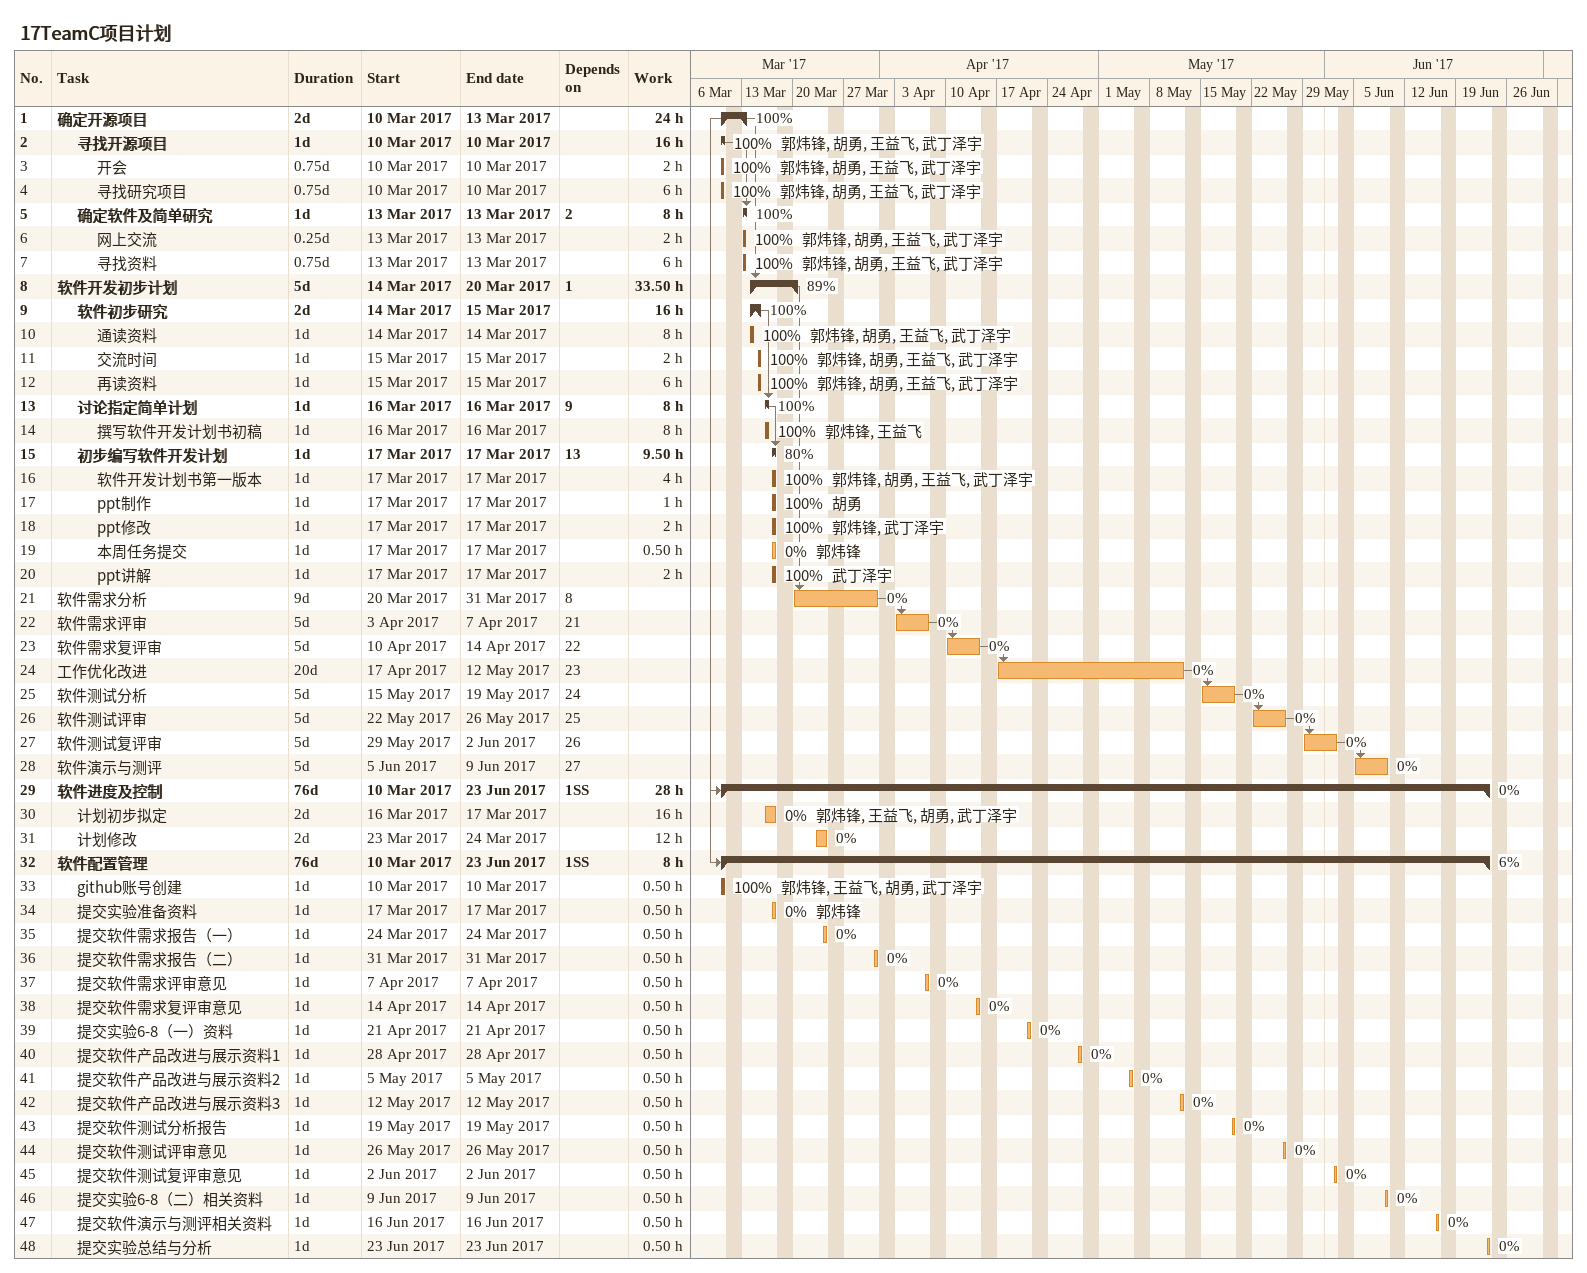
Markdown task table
17TeamC项目计划

| ID | Level | Task | Duration | Start | Finish | Predecessors | Resources | % complete | Work (h) |
|---|---|---|---|---|---|---|---|---|---|
| 1 | 1 | **确定开源项目** | 2d | 2017-03-10 | 2017-03-13 |  |  | 100 | 24 |
| 2 | 2 | **寻找开源项目** | 1d | 2017-03-10 | 2017-03-10 |  | 郭炜锋, 胡勇, 王益飞, 武丁泽宇 | 100 | 16 |
| 3 | 3 | 开会 | 0.75d | 2017-03-10 | 2017-03-10 |  | 郭炜锋, 胡勇, 王益飞, 武丁泽宇 | 100 | 2 |
| 4 | 3 | 寻找研究项目 | 0.75d | 2017-03-10 | 2017-03-10 |  | 郭炜锋, 胡勇, 王益飞, 武丁泽宇 | 100 | 6 |
| 5 | 2 | **确定软件及简单研究** | 1d | 2017-03-13 | 2017-03-13 | 2 |  | 100 | 8 |
| 6 | 3 | 网上交流 | 0.25d | 2017-03-13 | 2017-03-13 |  | 郭炜锋, 胡勇, 王益飞, 武丁泽宇 | 100 | 2 |
| 7 | 3 | 寻找资料 | 0.75d | 2017-03-13 | 2017-03-13 |  | 郭炜锋, 胡勇, 王益飞, 武丁泽宇 | 100 | 6 |
| 8 | 1 | **软件开发初步计划** | 5d | 2017-03-14 | 2017-03-20 | 1 |  | 89 | 33.50 |
| 9 | 2 | **软件初步研究** | 2d | 2017-03-14 | 2017-03-15 |  |  | 100 | 16 |
| 10 | 3 | 通读资料 | 1d | 2017-03-14 | 2017-03-14 |  | 郭炜锋, 胡勇, 王益飞, 武丁泽宇 | 100 | 8 |
| 11 | 3 | 交流时间 | 1d | 2017-03-15 | 2017-03-15 |  | 郭炜锋, 胡勇, 王益飞, 武丁泽宇 | 100 | 2 |
| 12 | 3 | 再读资料 | 1d | 2017-03-15 | 2017-03-15 |  | 郭炜锋, 胡勇, 王益飞, 武丁泽宇 | 100 | 6 |
| 13 | 2 | **讨论指定简单计划** | 1d | 2017-03-16 | 2017-03-16 | 9 |  | 100 | 8 |
| 14 | 3 | 撰写软件开发计划书初稿 | 1d | 2017-03-16 | 2017-03-16 |  | 郭炜锋, 王益飞 | 100 | 8 |
| 15 | 2 | **初步编写软件开发计划** | 1d | 2017-03-17 | 2017-03-17 | 13 |  | 80 | 9.50 |
| 16 | 3 | 软件开发计划书第一版本 | 1d | 2017-03-17 | 2017-03-17 |  | 郭炜锋, 胡勇, 王益飞, 武丁泽宇 | 100 | 4 |
| 17 | 3 | ppt制作 | 1d | 2017-03-17 | 2017-03-17 |  | 胡勇 | 100 | 1 |
| 18 | 3 | ppt修改 | 1d | 2017-03-17 | 2017-03-17 |  | 郭炜锋, 武丁泽宇 | 100 | 2 |
| 19 | 3 | 本周任务提交 | 1d | 2017-03-17 | 2017-03-17 |  | 郭炜锋 | 0 | 0.50 |
| 20 | 3 | ppt讲解 | 1d | 2017-03-17 | 2017-03-17 |  | 武丁泽宇 | 100 | 2 |
| 21 | 1 | 软件需求分析 | 9d | 2017-03-20 | 2017-03-31 | 8 |  | 0 |  |
| 22 | 1 | 软件需求评审 | 5d | 2017-04-03 | 2017-04-07 | 21 |  | 0 |  |
| 23 | 1 | 软件需求复评审 | 5d | 2017-04-10 | 2017-04-14 | 22 |  | 0 |  |
| 24 | 1 | 工作优化改进 | 20d | 2017-04-17 | 2017-05-12 | 23 |  | 0 |  |
| 25 | 1 | 软件测试分析 | 5d | 2017-05-15 | 2017-05-19 | 24 |  | 0 |  |
| 26 | 1 | 软件测试评审 | 5d | 2017-05-22 | 2017-05-26 | 25 |  | 0 |  |
| 27 | 1 | 软件测试复评审 | 5d | 2017-05-29 | 2017-06-02 | 26 |  | 0 |  |
| 28 | 1 | 软件演示与测评 | 5d | 2017-06-05 | 2017-06-09 | 27 |  | 0 |  |
| 29 | 1 | **软件进度及控制** | 76d | 2017-03-10 | 2017-06-23 | 1SS |  | 0 | 28 |
| 30 | 2 | 计划初步拟定 | 2d | 2017-03-16 | 2017-03-17 |  | 郭炜锋, 王益飞, 胡勇, 武丁泽宇 | 0 | 16 |
| 31 | 2 | 计划修改 | 2d | 2017-03-23 | 2017-03-24 |  |  | 0 | 12 |
| 32 | 1 | **软件配置管理** | 76d | 2017-03-10 | 2017-06-23 | 1SS |  | 6 | 8 |
| 33 | 2 | github账号创建 | 1d | 2017-03-10 | 2017-03-10 |  | 郭炜锋, 王益飞, 胡勇, 武丁泽宇 | 100 | 0.50 |
| 34 | 2 | 提交实验准备资料 | 1d | 2017-03-17 | 2017-03-17 |  | 郭炜锋 | 0 | 0.50 |
| 35 | 2 | 提交软件需求报告（一） | 1d | 2017-03-24 | 2017-03-24 |  |  | 0 | 0.50 |
| 36 | 2 | 提交软件需求报告（二） | 1d | 2017-03-31 | 2017-03-31 |  |  | 0 | 0.50 |
| 37 | 2 | 提交软件需求评审意见 | 1d | 2017-04-07 | 2017-04-07 |  |  | 0 | 0.50 |
| 38 | 2 | 提交软件需求复评审意见 | 1d | 2017-04-14 | 2017-04-14 |  |  | 0 | 0.50 |
| 39 | 2 | 提交实验6-8（一）资料 | 1d | 2017-04-21 | 2017-04-21 |  |  | 0 | 0.50 |
| 40 | 2 | 提交软件产品改进与展示资料1 | 1d | 2017-04-28 | 2017-04-28 |  |  | 0 | 0.50 |
| 41 | 2 | 提交软件产品改进与展示资料2 | 1d | 2017-05-05 | 2017-05-05 |  |  | 0 | 0.50 |
| 42 | 2 | 提交软件产品改进与展示资料3 | 1d | 2017-05-12 | 2017-05-12 |  |  | 0 | 0.50 |
| 43 | 2 | 提交软件测试分析报告 | 1d | 2017-05-19 | 2017-05-19 |  |  | 0 | 0.50 |
| 44 | 2 | 提交软件测试评审意见 | 1d | 2017-05-26 | 2017-05-26 |  |  | 0 | 0.50 |
| 45 | 2 | 提交软件测试复评审意见 | 1d | 2017-06-02 | 2017-06-02 |  |  | 0 | 0.50 |
| 46 | 2 | 提交实验6-8（二）相关资料 | 1d | 2017-06-09 | 2017-06-09 |  |  | 0 | 0.50 |
| 47 | 2 | 提交软件演示与测评相关资料 | 1d | 2017-06-16 | 2017-06-16 |  |  | 0 | 0.50 |
| 48 | 2 | 提交实验总结与分析 | 1d | 2017-06-23 | 2017-06-23 |  |  | 0 | 0.50 |
